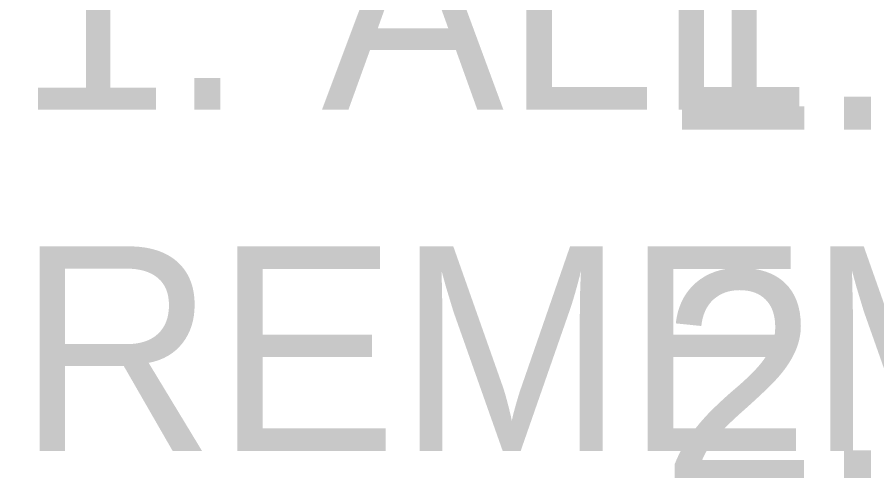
# Model space of a CAD drawing. Header units: inches. Extents: x -11160 to 9368, y -3485 to 2663.
# Drawn here: x -3881.7 to -3442.9, y 197.3 to 428.7 of the extents above; entities that cross this region are included whole.
import ezdxf
from ezdxf.enums import TextEntityAlignment as Align

# ---------------------------------------------------------------- set-up
doc = ezdxf.new("R2018")
doc.units = ezdxf.units.IN
doc.header["$MEASUREMENT"] = 0
doc.layers.add('I-Anno-Code', color=2, linetype='Continuous')
doc.layers.add('SM-RCP-LIGHT', color=2, linetype='Continuous')

# ---------------------------------------------------------------- blocks, each defined once
blk = doc.blocks.new('*U137')
at = {"layer": 'I-Anno-Code', "lineweight": 30, "flags": 104}
blk.add_attdef('Text', text='', height=2, dxfattribs=at).set_placement((1.55, 1.03), align=Align.TOP_LEFT)

msp = doc.modelspace()

# ---------------------------------------------------------------- block references
at = {"layer": 'SM-RCP-LIGHT'}
ref = msp.add_blockref('*U137', (-3884.64503, 658.16933), dxfattribs=dict(at, xscale=1.889763779527559, yscale=1.889763779527559, zscale=1.889763779527559))
lines = msp.add_mtext('{\\LNOTE:\\P}1. ALL HATCHING ARE SETUP FOR USE IN SCALE 1:50\\PREMEMBER TO RESCALE HATCHING IF USED IN ANOTHER SCALE', dxfattribs={"layer": 'I-Anno-Code', "insert": (-3881.70939, 660.10914), "char_height": 104.467735, "attachment_point": 1})
ref.add_attrib('Text', '', (-3881.70939, 660.10914), dxfattribs={"flags": 104}).embed_mtext(lines)
ref = msp.add_blockref('*U137', (-3556.24334, 658.16933), dxfattribs=dict(at, xscale=1.889763779527559, yscale=1.889763779527559, zscale=1.889763779527559))
lines = msp.add_mtext("{\\LNOTE:\\P}1. AFTER INSERTING ITEM TO YOUR DRAWING PUT IT INTO THE APPROPRIATE LAYER\\P2. NOTHING SUPPOSE TO BE IN LAYER '0' - LAYER '0' IS A SERVICE LAYER - IT IS DEDICATED FOR USAGE IN BLOCKS\\P3. LAYER 'SM-REVISION_#' IS A BASIC REVISION LAYER.\\PPLEASE, CREATE NEW LAYER FOR EVERY NEXT REVISION WITH THE CORRESPONDING NUMBER", dxfattribs={"layer": 'I-Anno-Code', "insert": (-3553.3077, 660.10914), "char_height": 108.24779206, "attachment_point": 1})
ref.add_attrib('Text', '', (-3553.3077, 660.10914), dxfattribs={"flags": 104}).embed_mtext(lines)

doc.saveas('drawing.dxf')
